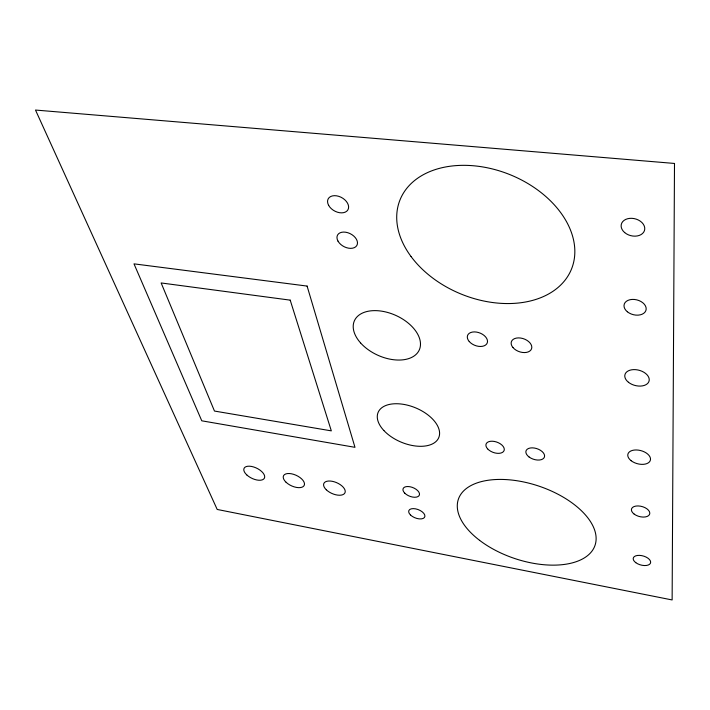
<?xml version="1.0" encoding="UTF-8"?>
<svg xmlns="http://www.w3.org/2000/svg" width="710" height="710" viewBox="0 0 710 710"><rect width="100%" height="100%" fill="white"/><g stroke="black" fill="none" stroke-linecap="round" stroke-linejoin="round"><path stroke-width="1.06" d="M674.5 163.451L672.13 599.95L217.198 509.452L35.5 110.05L674.5 163.451M307.093 286.077L133.995 263.854L201.773 420.808L354.982 447.327L307.093 286.077M290.204 300.144L161.143 282.953L214.473 411.055L331.321 430.863L290.204 300.144M635.796 562.666A8.981 4.668 15.5 0 0 650.395 563.332A8.981 4.668 15.5 0 0 639.577 555.38A8.981 4.668 15.5 0 0 635.796 562.666M634.163 514.102A9.434 5.174 15.2 0 0 649.517 514.493A9.434 5.174 15.2 0 0 638.13 505.937A9.434 5.174 15.2 0 0 634.163 514.102M627.347 311.77A11.28 7.606 14.4 0 0 645.843 310.661A11.28 7.606 14.4 0 0 632.095 299.425A11.28 7.606 14.4 0 0 627.347 311.77M624.685 232.587A11.999 8.697 14.2 0 0 644.405 230.741A11.999 8.697 14.2 0 0 629.734 218.369A11.999 8.697 14.2 0 0 624.685 232.587M631.172 460.737A11.635 6.772 15 0 0 650.165 460.799A11.635 6.772 15 0 0 636.098 449.962A11.635 6.772 15 0 0 631.172 460.737M628.439 382.264A12.478 7.872 14.7 0 0 648.86 381.661A12.478 7.872 14.7 0 0 633.728 369.608A12.478 7.872 14.7 0 0 628.439 382.264M479.605 540.346A72.109 38.163 18.6 0 0 594.43 546.886A72.109 38.163 18.6 0 0 506.097 479.587A72.109 38.163 18.6 0 0 479.605 540.346M411.072 256.558A92.451 64.504 22 0 0 565.116 280.104A92.451 64.504 22 0 0 481.123 166.681A92.451 64.504 22 0 0 411.072 256.558M383.879 430.544A32.837 18.602 22.5 0 0 437.342 440.049A32.837 18.602 22.5 0 0 404.096 404.452A32.837 18.602 22.5 0 0 383.879 430.544M360.591 342.93A35.571 21.85 24.3 0 0 418.199 351.903A35.571 21.85 24.3 0 0 381.749 311.175A35.571 21.85 24.3 0 0 360.591 342.93M246.796 474.937A11.298 5.618 25.7 0 0 264.342 478.274A11.298 5.618 25.7 0 0 251.58 466.452A11.298 5.618 25.7 0 0 246.796 474.937M286.086 482.276A11.413 5.76 24.7 0 0 304.04 485.693A11.413 5.76 24.7 0 0 291.428 473.783A11.413 5.76 24.7 0 0 286.086 482.276M326.307 489.793A11.546 5.893 23.7 0 0 344.687 493.29A11.546 5.893 23.7 0 0 332.236 481.3A11.546 5.893 23.7 0 0 326.307 489.793M410.433 514.91A8.564 4.411 21.5 0 0 424.358 517.581A8.564 4.411 21.5 0 0 415.581 508.848A8.564 4.411 21.5 0 0 410.433 514.91M404.753 493.148A8.751 4.615 21.8 0 0 418.962 495.793A8.751 4.615 21.8 0 0 409.954 486.74A8.751 4.615 21.8 0 0 404.753 493.148M338.013 241.151A10.961 7.189 27.6 0 0 355.754 246.761A10.961 7.189 27.6 0 0 347.918 232.747A10.961 7.189 27.6 0 0 338.013 241.151M328.65 205.385A11.298 7.597 28.9 0 0 346.879 211.092A11.298 7.597 28.9 0 0 338.732 196.324A11.298 7.597 28.9 0 0 328.65 205.385M529.083 457A9.718 5.574 18.4 0 0 544.437 457.027A9.718 5.574 18.4 0 0 532.127 447.85A9.718 5.574 18.4 0 0 529.083 457M487.619 448.871A9.576 5.467 19.7 0 0 503.488 451.569A9.576 5.467 19.7 0 0 494.195 441.416A9.576 5.467 19.7 0 0 487.619 448.871M512.975 347.563A10.685 6.816 19.3 0 0 530.823 350.092A10.685 6.816 19.3 0 0 520.634 338.04A10.685 6.816 19.3 0 0 512.975 347.563M469.248 341.528A10.526 6.674 21 0 0 486.661 343.995A10.526 6.674 21 0 0 476.303 332.049A10.526 6.674 21 0 0 469.248 341.528"/></g></svg>
